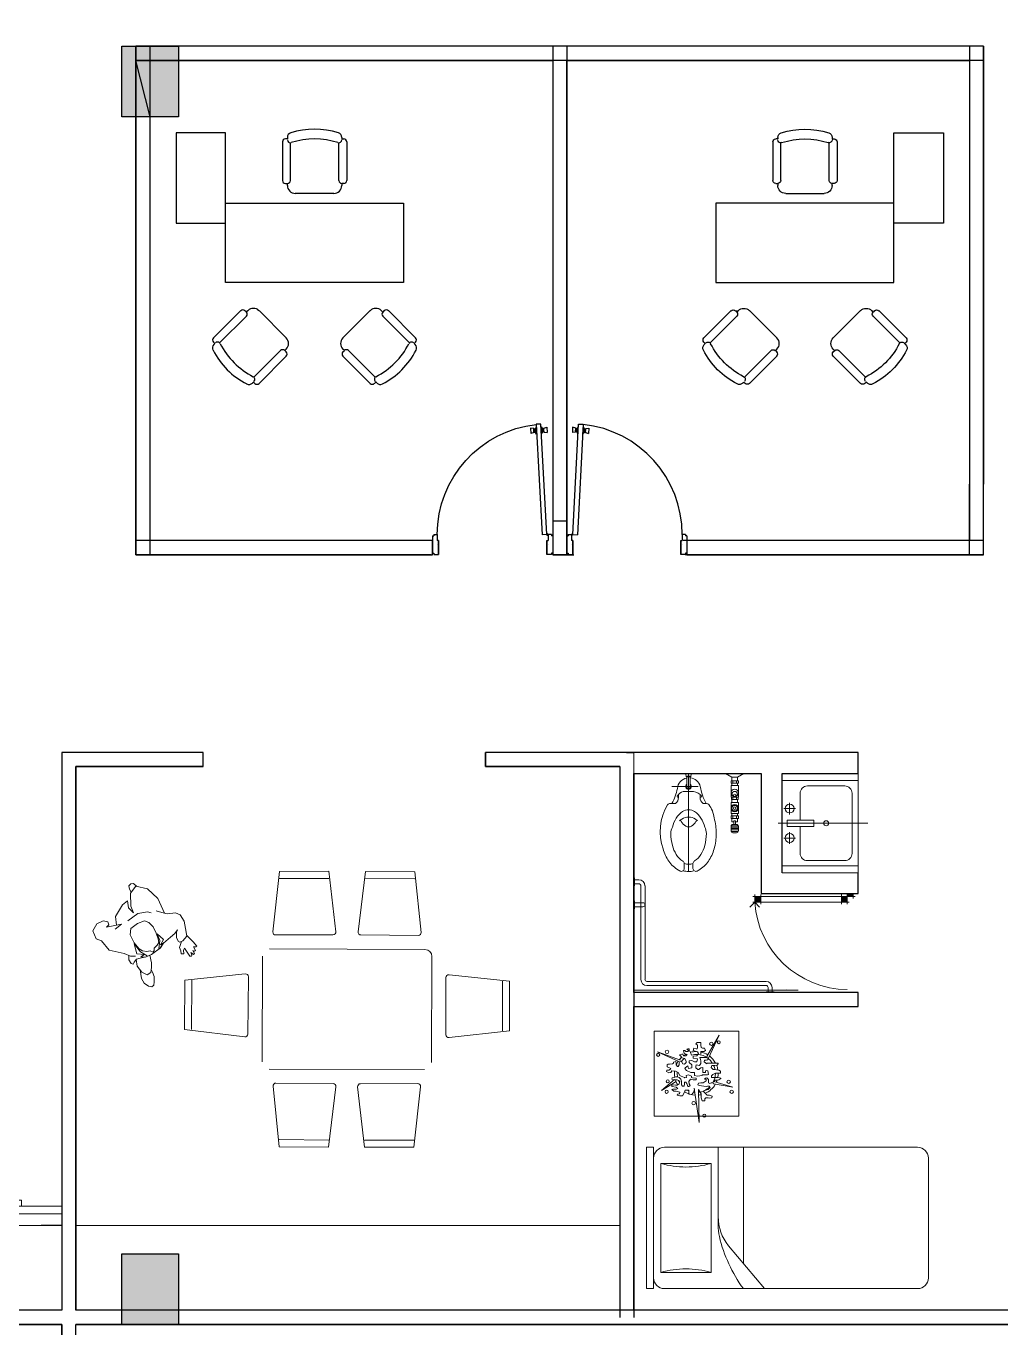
# Model space of a CAD drawing. Header units: millimetres. Extents: x 2508 to 2607, y 837 to 997.
# Drawn here: x 2554.57 to 2561.47, y 943.23 to 952.45 of the extents above; entities that cross this region are included whole.
import ezdxf

# ---------------------------------------------------------------- set-up
doc = ezdxf.new("R2010")
doc.units = ezdxf.units.MM
for name, color, linetype, lineweight in [('MOBILIARIO', 181, 'Continuous', 9), ('PERSONAS', 151, 'Continuous', 0), ('PISO EST', 250, 'Continuous', 0)]:
    doc.layers.add(name, color=color, linetype=linetype, lineweight=lineweight)
doc.layers.add('VENTANA', color=5, linetype='Continuous')

# ---------------------------------------------------------------- blocks, each defined once
blk = doc.blocks.new('LAV2')
for p, q in [((0, 0), (0, -0.4725)), ((0.225, -0.0208), (-0.225, -0.0208)), ((-0.225, -0.0208), (-0.225, -0.4208)), ((-0.0466, -0.0596), (-0.1087, -0.0596)), ((-0.0777, -0.0285), (-0.0777, -0.0907)), ((0.1087, -0.0596), (0.0466, -0.0596)), ((0.0777, -0.0285), (0.0777, -0.0907)), ((0.225, -0.4208), (0.225, -0.0208)), ((0.225, -0.4208), (-0.225, -0.4208)), ((-0.225, -0.4208), (0.225, -0.4208))]:
    blk.add_line(p, q)
blk.add_lwpolyline([(-0.0173, -0.0469), (0.0173, -0.0469), (0.0173, -0.1872), (-0.0173, -0.1872)], close=True)
blk.add_lwpolyline([(-0.0173, -0.1153), (-0.1594, -0.1153, 0.414214), (-0.1972, -0.1531), (-0.1972, -0.3511, 0.414214), (-0.1594, -0.3889), (0.1594, -0.3889, 0.414214), (0.1972, -0.3511), (0.1972, -0.1531, 0.414214), (0.1594, -0.1153), (0.0173, -0.1153)], format="xyb")
for centre, radius in [((-0.0777, -0.0596), 0.0233), ((0.0777, -0.0596), 0.0233), ((0, -0.2524), 0.0136)]:
    blk.add_circle(centre, radius)
blk = doc.blocks.new('w.c.1')
for p, q in [((712.5517, 433.5312), (712.5517, 433.5821)), ((712.5614, 433.5307), (712.5614, 433.5825)), ((712.5711, 433.5307), (712.5711, 433.5825)), ((712.5808, 433.5307), (712.5808, 433.5825)), ((712.5905, 433.5312), (712.5905, 433.5821)), ((712.6002, 433.5617), (712.6261, 433.5617)), ((712.6002, 433.5516), (712.6261, 433.5516)), ((712.6195, 433.5773), (712.6437, 433.5773)), ((712.6195, 433.5617), (712.6195, 433.5773)), ((712.6195, 433.536), (712.6195, 433.5516)), ((712.6195, 433.536), (712.6437, 433.536)), ((712.6261, 433.5617), (712.6261, 433.5516)), ((712.6609, 433.5689), (712.6437, 433.5689)), ((712.6609, 433.5443), (712.6437, 433.5443)), ((712.6609, 433.5773), (712.6782, 433.5773)), ((712.6609, 433.536), (712.6782, 433.536)), ((712.697, 433.5674), (712.7156, 433.5782)), ((712.697, 433.5674), (712.697, 433.5458)), ((712.697, 433.5458), (712.7156, 433.5351)), ((712.7343, 433.5674), (712.7156, 433.5782)), ((712.7343, 433.5458), (712.7156, 433.5351)), ((712.7343, 433.5674), (712.7343, 433.5458)), ((712.7551, 433.5773), (712.7762, 433.5773)), ((712.7551, 433.536), (712.7762, 433.536)), ((712.7762, 433.5331), (712.7762, 433.5802)), ((712.7762, 433.5802), (712.7935, 433.5802)), ((712.7935, 433.5689), (712.7762, 433.5689)), ((712.7935, 433.5443), (712.7762, 433.5443)), ((712.7762, 433.5331), (712.7935, 433.5331)), ((712.8752, 433.5773), (712.8925, 433.5773)), ((712.8752, 433.536), (712.8925, 433.536)), ((712.8925, 433.5825), (712.9097, 433.5825)), ((712.8925, 433.5307), (712.8925, 433.5825)), ((712.9097, 433.5689), (712.8925, 433.5689)), ((712.9097, 433.5443), (712.8925, 433.5443)), ((712.8925, 433.5307), (712.9097, 433.5307)), ((712.9097, 433.5307), (712.9097, 433.5825)), ((712.9097, 433.5773), (712.9341, 433.5773)), ((712.9097, 433.536), (712.9341, 433.536)), ((712.8689, 433.2984), (712.8689, 433.1121)), ((712.2671, 433.2294), (712.9605, 433.2294))]:
    blk.add_line(p, q)
for points in [[(712.9341, 433.5773), (712.9341, 433.536), (712.9605, 433.4919), (712.9605, 433.6214)], [(712.6437, 433.5307), (712.6437, 433.5825), (712.6609, 433.5825), (712.6609, 433.5307)], [(712.6782, 433.5825), (712.6782, 433.5307), (712.7551, 433.5307), (712.7551, 433.5825)], [(712.8752, 433.5825), (712.8752, 433.5307), (712.7935, 433.5307), (712.7935, 433.5825)], [(712.9424, 433.214), (712.9424, 433.2449), (712.9373, 433.2449), (712.9373, 433.214)], [(712.9605, 433.2088), (712.9605, 433.2501), (712.9424, 433.246), (712.9424, 433.2129)]]:
    blk.add_lwpolyline(points, close=True)
for points in [[(712.5873, 433.5825, -0.414214), (712.6002, 433.5696), (712.6002, 433.5437, -0.414214), (712.5873, 433.5307), (712.555, 433.5307, -0.414214), (712.542, 433.5437), (712.542, 433.5696, -0.414214), (712.555, 433.5825)], [(712.7493, 433.3581), (712.7493, 433.3328, 0.254955), (712.792, 433.3121), (712.8137, 433.3121, -0.181863), (712.8343, 433.249), (712.8343, 433.2052, -0.233721), (712.8137, 433.1578), (712.792, 433.1578, 0.254955), (712.7493, 433.1372), (712.7493, 433.0994, -0.255365), (712.7398, 433.082, -0.225319), (712.4267, 433.0497, -0.081507), (712.3401, 433.0905, -0.106956), (712.2769, 433.1579, -0.024221), (712.2704, 433.1698, -0.551249), (712.289, 433.1993), (712.323, 433.1993, -0.25566), (712.3404, 433.1898, 0.111287), (712.3879, 433.1429, 0.076383), (712.452, 433.1154, 0.063316), (712.5364, 433.1047, 0.116242), (712.5815, 433.1154, 0.076383), (712.6456, 433.1429, 0.107132), (712.6917, 433.1877, 0.147565), (712.7045, 433.2303, 0.147565), (712.6917, 433.2728, 0.107132), (712.6456, 433.3176, 0.076383), (712.5815, 433.3451, 0.116242), (712.5364, 433.3558, 0.063316), (712.452, 433.3451, 0.076383), (712.3879, 433.3176, 0.107132), (712.3418, 433.2728, 0.007233), (712.3406, 433.2709, -0.258993), (712.3231, 433.2612), (712.289, 433.2612, -0.551249), (712.2704, 433.2907, -0.024221), (712.2769, 433.3027, -0.106956), (712.3401, 433.37, -0.081507), (712.4267, 433.4108, -0.069614), (712.5364, 433.4261, -0.069614), (712.6462, 433.4108, -0.125304), (712.7419, 433.3739, -0.222257)], [(712.9373, 433.242), (712.8689, 433.242, 1), (712.8689, 433.2168), (712.9373, 433.2168)]]:
    blk.add_lwpolyline(points, format="xyb", close=True)
for points in [[(712.2721, 433.266, 0.069686), (712.2671, 433.2303, 0.075487), (712.273, 433.1916, 0.106956)], [(712.3242, 433.2608, 0.089657), (712.3186, 433.2303, 0.147565)], [(712.6314, 433.288, 0.014204), (712.6222, 433.2826, 0.107132), (712.5886, 433.25, 0.147565), (712.5826, 433.2303, 0.147565)], [(712.6268, 433.1668, 0.029468), (712.6382, 433.182, 0.147565), (712.6528, 433.2303, 0.147565), (712.6382, 433.2785, 0.029468), (712.6268, 433.2937, 0.076383)], [(712.3186, 433.2303, 0.089637), (712.3241, 433.1997, 0.107132)], [(712.5826, 433.2303, 0.147565), (712.5886, 433.2105, 0.107132), (712.6222, 433.1779, 0.014204), (712.6314, 433.1725, 0.063316)]]:
    blk.add_lwpolyline(points, format="xyb")
for centre, radius in [((712.7156, 433.5566), 0.0259), ((712.7156, 433.5566), 0.00862), ((712.816, 433.5566), 0.0186), ((712.8072, 433.5566), 0.00873), ((712.8247, 433.5566), 0.0259)]:
    blk.add_circle(centre, radius)
for centre, radius, start, end in [((712.9192, 433.6511), 0.3416, 240.18307, 261.53784), ((712.8007, 433.3121), 0.00875, 0.13046, 179.86928), ((712.8689, 433.2294), 0.0206, 37.59933, 322.40041), ((712.8689, 433.2294), 0.0166, 49.42306, 310.57668), ((712.8481, 433.2332), 0.0826, 6.16129, 75.44764), ((712.8007, 433.1578), 0.00875, 180.13046, 359.86928), ((712.8481, 433.2332), 0.0826, 274.74145, 348.60281), ((712.9192, 432.8153), 0.3416, 100.83165, 119.81667)]:
    blk.add_arc(centre, radius, start, end)
blk = doc.blocks.new('A$C6D5A01A4')
for p, q in [((-0.376, 0.506), (-0.376, 0.512)), ((-0.376, 0.506), (-0.304, 0.506)), ((-0.376, 0.506), (-0.304, 0.506)), ((-0.358, 0.467), (-0.358, 0.506)), ((-0.322, 0.467), (-0.322, 0.506)), ((-0.304, 0.506), (-0.304, 0.512)), ((-0.304, 0.506), (-0.304, 0.512)), ((0.75, 0.45), (-0.304, 0.45)), ((0.75, 0.414), (-0.304, 0.414)), ((0.767, -0.433), (0.767, 0.396)), ((0.803, -0.433), (0.803, 0.396)), ((0.86, -0.451), (0.821, -0.451)), ((0.86, -0.486), (0.821, -0.486))]:
    blk.add_line(p, q)
for points in [[(0.865, -0.301), (0.86, -0.301), (0.86, -0.23), (0.865, -0.23)], [(0.865, -0.504), (0.86, -0.504), (0.86, -0.433), (0.865, -0.433)]]:
    blk.add_lwpolyline(points)
blk.add_lwpolyline([(0.86, -0.248), (0.785, -0.248, 1), (0.785, -0.283), (0.86, -0.283)], format="xyb")
for centre, radius, start, end in [((-0.304, 0.467), 0.0533, 180, 270), ((-0.304, 0.467), 0.0178, 180, 270), ((0.75, 0.396), 0.0533, 360, 90), ((0.75, 0.396), 0.0178, 360, 90), ((0.821, -0.433), 0.0533, 180, 270), ((0.821, -0.433), 0.0178, 180, 270)]:
    blk.add_arc(centre, radius, start, end)
blk = doc.blocks.new('sd')
for points in [[(1270.6821, 1653.2371), (1270.6402, 1653.2371), (1270.6402, 1653.279), (1270.6821, 1653.279)], [(1271.2953, 1653.2371), (1271.2534, 1653.2371), (1271.2534, 1653.279), (1271.2953, 1653.279)], [(1271.3372, 1653.3), (1271.2953, 1653.3), (1271.2953, 1653.279), (1271.3372, 1653.279)]]:
    blk.add_hatch(color=7).paths.add_polyline_path(points)
at = {"color": 7}
for p, q in [((1269.7849, 1654.2985), (1271.3716, 1654.2985)), ((1269.7849, 1652.5985), (1269.7849, 1654.2985)), ((1271.3716, 1654.1485), (1271.3716, 1654.2985)), ((1269.7849, 1654.1485), (1270.6849, 1654.1485)), ((1270.6849, 1654.1485), (1270.6849, 1653.2998)), ((1270.8349, 1654.1485), (1270.8349, 1653.4448)), ((1270.8349, 1654.1485), (1271.3716, 1654.1485)), ((1271.3716, 1653.4431), (1271.3716, 1654.1485)), ((1271.3716, 1653.4448), (1270.8349, 1653.4448)), ((1271.3716, 1653.4448), (1271.3716, 1653.2998)), ((1271.3716, 1653.4448), (1271.3716, 1653.2998)), ((1270.6263, 1653.279), (1271.3511, 1653.279)), ((1270.6402, 1653.2371), (1270.6402, 1653.293)), ((1270.6821, 1653.2232), (1270.6821, 1653.293)), ((1271.3716, 1653.2998), (1270.6849, 1653.2998)), ((1271.2534, 1653.293), (1271.2534, 1653.2232)), ((1271.3716, 1653.2998), (1271.2613, 1653.2998)), ((1271.2953, 1653.3), (1271.2953, 1653.2232)), ((1271.3372, 1653.3), (1271.3372, 1653.2651)), ((1270.6402, 1653.2371), (1270.6057, 1653.2026)), ((1270.6263, 1653.2371), (1271.3092, 1653.2371)), ((1270.6402, 1653.2371), (1270.6748, 1653.2026)), ((1270.8623, 1652.6166), (1269.7849, 1652.6142)), ((1271.3716, 1652.5985), (1269.7849, 1652.5985)), ((1270.0485, 1652.6142), (1270.0485, 1652.6148)), ((1270.8623, 1652.6166), (1270.3823, 1652.6155))]:
    blk.add_line(p, q, dxfattribs=at)
for p, q in [((1271.3716, 1652.5985), (1271.3716, 1652.4985)), ((1271.3716, 1652.4985), (1269.7849, 1652.4985))]:
    blk.add_line(p, q)
blk.add_lwpolyline([(1270.9485, 1652.6142), (1269.7849, 1652.6142)], dxfattribs=at)
blk.add_arc((1271.3012, 1653.2818), 0.6625, 183.86855, 269.48642, dxfattribs=at)
at = {"layer": 'MOBILIARIO', "color": 7, "xscale": -1, "rotation": 270}
blk.add_blockref('w.c.1', (836.9417, 941.188), dxfattribs=at)
at = {"layer": 'MOBILIARIO', "color": 7, "extrusion": (0, 0, -1), "xscale": -1.341626061127369, "yscale": 1.341626061127369, "zscale": -1.341626061127369, "rotation": 270}
blk.add_blockref('LAV2', (-1270.8071, 1653.7967), dxfattribs=at)
at = {"layer": 'MOBILIARIO', "color": 7, "xscale": 0.8000000000000831, "yscale": 0.8000000000000831, "zscale": 0.8000000000000831, "rotation": 179.9999895476215}
blk.add_blockref('A$C6D5A01A4', (1270.4769, 1653.0078), dxfattribs=at)
blk = doc.blocks.new('gkgk')
for p, q in [((-0.0366, 0.8059), (-0.0387, 0.7662)), ((-0.013, 0.7999), (-0.0366, 0.8059)), ((-0.035, 0.0018), (0.0085, 0.8301)), ((-0.0143, 0.7761), (-0.0134, 0.7935)), ((-0.0134, 0.7935), (-0.013, 0.7999)), ((-0.0094, 0.7933), (-0.0134, 0.7935)), ((-0.0103, 0.7759), (-0.0094, 0.7933)), ((-0.0094, 0.7933), (-0.0093, 0.7957)), ((-0.0053, 0.7955), (-0.0093, 0.7957)), ((-0.0065, 0.7733), (-0.0053, 0.7955)), ((-0.0053, 0.7955), (-0.0051, 0.7987)), ((-0.0012, 0.7985), (-0.0051, 0.7987)), ((-0.0027, 0.7699), (-0.0012, 0.7985)), ((0.0058, 0.8101), (-0.0012, 0.7985)), ((0.0434, 0.8283), (0, 0)), ((0.0031, 0.7576), (0.0058, 0.8101)), ((0.0074, 0.81), (0.0058, 0.8101)), ((0.0085, 0.8301), (0.0434, 0.8283)), ((0.041, 0.7819), (0.041, 0.7819)), ((0.041, 0.7819), (0.041, 0.7819)), ((0.0412, 0.7556), (0.0439, 0.8081)), ((0.0424, 0.8081), (0.0439, 0.8081)), ((0.0439, 0.8081), (0.0497, 0.7958)), ((0.0482, 0.7672), (0.0497, 0.7958)), ((0.0497, 0.7958), (0.0536, 0.7956)), ((0.0523, 0.7702), (0.0535, 0.7924)), ((0.0535, 0.7924), (0.0536, 0.7956)), ((0.0535, 0.7924), (0.0574, 0.7922)), ((0.0564, 0.7724), (0.0573, 0.7898)), ((0.0573, 0.7898), (0.0574, 0.7922)), ((0.0573, 0.7898), (0.0613, 0.7896)), ((0.0604, 0.7721), (0.0613, 0.7896)), ((0.0613, 0.7896), (0.0616, 0.796)), ((0.0616, 0.796), (0.0857, 0.7995)), ((0.0857, 0.7995), (0.0836, 0.7598)), ((-0.0146, 0.7697), (-0.0387, 0.7662)), ((-0.0143, 0.7761), (-0.0146, 0.7697)), ((-0.0103, 0.7759), (-0.0143, 0.7761)), ((-0.0103, 0.7759), (-0.0104, 0.7735)), ((-0.0065, 0.7733), (-0.0104, 0.7735)), ((-0.0065, 0.7733), (-0.0066, 0.7701)), ((-0.0027, 0.7699), (-0.0066, 0.7701)), ((0.0031, 0.7576), (-0.0027, 0.7699)), ((0.0047, 0.7575), (0.0031, 0.7576)), ((0.0396, 0.7557), (0.0412, 0.7556)), ((0.0412, 0.7556), (0.0482, 0.7672)), ((0.0482, 0.7672), (0.0521, 0.767)), ((0.0523, 0.7702), (0.0521, 0.767)), ((0.0523, 0.7702), (0.0563, 0.77)), ((0.0564, 0.7724), (0.0563, 0.77)), ((0.0564, 0.7724), (0.0604, 0.7721)), ((0.0604, 0.7721), (0.06, 0.7658)), ((0.06, 0.7658), (0.0836, 0.7598)), ((-0.07, 0.0018), (-0.045, 0.0018)), ((-0.07, 0.0018), (-0.07, -0.0082)), ((-0.045, 0.0018), (-0.045, -0.0432)), ((-0.035, 0.0018), (0, 0)), ((0.785, 0.0018), (0.785, -0.0432)), ((0.81, 0.0018), (0.785, 0.0018)), ((0.81, 0.0018), (0.81, -0.0082)), ((-0.08, -0.0082), (-0.08, -0.1382)), ((-0.08, -0.0082), (-0.07, -0.0082)), ((-0.035, -0.0432), (-0.045, -0.0432)), ((-0.045, -0.0732), (-0.045, -0.0732)), ((-0.045, -0.0732), (-0.045, -0.0732)), ((-0.035, -0.0432), (-0.035, -0.1482)), ((-0.035, -0.1482), (-0.035, -0.0432)), ((0.775, -0.0432), (0.775, -0.1482)), ((0.775, -0.1482), (0.775, -0.0432)), ((0.775, -0.0432), (0.785, -0.0432)), ((0.785, -0.0732), (0.785, -0.0732)), ((0.785, -0.0732), (0.785, -0.0732)), ((0.82, -0.0082), (0.81, -0.0082)), ((0.82, -0.0082), (0.82, -0.1382)), ((-0.08, -0.1382), (-0.07, -0.1382)), ((-0.07, -0.1382), (-0.07, -0.1482)), ((-0.07, -0.1482), (-0.035, -0.1482)), ((0.81, -0.1482), (0.775, -0.1482)), ((0.82, -0.1382), (0.81, -0.1382)), ((0.81, -0.1382), (0.81, -0.1482))]:
    blk.add_line(p, q)
at = {"ltscale": 0.25}
blk.add_circle((-0.04, 0.0018), 0.005, dxfattribs=at)
blk.add_arc((-0.045, 0.0018), 0.83, 360, 83.89303)
blk = doc.blocks.new('DFHHHI0000000')
at = {"color": 7, "xscale": 0.9444444444444708, "yscale": 0.9444444444444708, "zscale": 0.9444444444444708, "rotation": 295.000000000284}
blk.add_blockref('gkgk', (2624.6713, 1467.705), dxfattribs=at)
blk = doc.blocks.new('A$C45897303')
for p, q in [((0, 0.0199), (0, 0.4252)), ((0.0222, 0.4451), (0.45, 0.3975)), ((0.4, 0.0475), (0.4, 0.3975)), ((0.45, 0.0475), (0.45, 0.3975)), ((0.0222, 0), (0.45, 0.0475))]:
    blk.add_line(p, q)
for centre, start, end in [((0.02, 0.4252), 83.65981, 180), ((0.02, 0.0199), 180, 276.34019)]:
    blk.add_arc(centre, 0.02, start, end)
blk = doc.blocks.new('CADITAU2')
for p, q in [((-0.629, 2.568), (-0.619, 2.558)), ((-0.619, 2.558), (-0.605, 2.572)), ((-0.343, 2.239), (-0.613, 2.51)), ((-0.562, 2.572), (-0.286, 2.296)), ((0.562, 2.572), (0.286, 2.296)), ((0.343, 2.239), (0.613, 2.51)), ((0.619, 2.558), (0.605, 2.572)), ((0.629, 2.568), (0.619, 2.558)), ((-0.286, 2.254), (-0.301, 2.239)), ((-0.301, 2.239), (-0.286, 2.225)), ((0.286, 2.254), (0.301, 2.239)), ((0.286, 2.225), (0.301, 2.239)), ((-1.008, 2.169), (-1.022, 2.155)), ((-1.022, 2.112), (-0.746, 1.836)), ((-1.018, 2.179), (-1.008, 2.169)), ((-0.689, 1.893), (-0.96, 2.163)), ((-0.286, 2.112), (-0.562, 1.836)), ((0.562, 1.836), (0.286, 2.112)), ((0.689, 1.893), (0.96, 2.163)), ((1.022, 2.112), (0.746, 1.836)), ((1.018, 2.179), (1.008, 2.169)), ((1.008, 2.169), (1.022, 2.155)), ((-0.704, 1.836), (-0.689, 1.851)), ((-0.675, 1.836), (-0.689, 1.851)), ((0.689, 1.851), (0.675, 1.836)), ((0.704, 1.836), (0.689, 1.851)), ((-0.9, 0.75), (-0.9, 1.55)), ((-0.9, 1.55), (0.9, 1.55)), ((0.9, 1.55), (0.9, 0.75)), ((1.4, 0.95), (0.9, 0.95)), ((0.9, 0.95), (0.9, 0.038)), ((1.4, 0.038), (1.4, 0.95)), ((0.9, 0.75), (-0.9, 0.75)), ((-0.295, 0.55), (-0.275, 0.55)), ((-0.275, 0.55), (-0.275, 0.57)), ((-0.195, 0.65), (0.195, 0.65)), ((0.275, 0.57), (0.275, 0.55)), ((0.295, 0.55), (0.275, 0.55)), ((-0.325, 0.13), (-0.325, 0.52)), ((-0.245, 0.52), (-0.245, 0.138)), ((0.245, 0.52), (0.245, 0.138)), ((0.325, 0.13), (0.325, 0.52)), ((-0.275, 0.1), (-0.295, 0.1)), ((-0.275, 0.085), (-0.275, 0.1)), ((0.275, 0.1), (0.295, 0.1)), ((0.275, 0.085), (0.275, 0.1)), ((0.9, 0.038), (1.4, 0.038))]:
    blk.add_line(p, q)
for centre, radius, start, end in [((-0.331, 1.881), 0.781, 117.0798, 152.9202), ((-0.261, 1.811), 0.781, 117.422, 152.578), ((-0.664, 2.533), 0.05, 45, 117.0798), ((-0.634, 2.531), 0.03, 297.422, 45), ((-0.583, 2.551), 0.03, 45, 135), ((0.583, 2.551), 0.03, 45, 135), ((0.634, 2.531), 0.03, 135, 242.578), ((0.261, 1.811), 0.781, 27.422, 62.578), ((0.664, 2.533), 0.05, 62.9202, 135), ((0.331, 1.881), 0.781, 27.0798, 62.9202), ((-0.322, 2.261), 0.03, 225, 315), ((-0.308, 2.275), 0.03, 315, 45), ((0.308, 2.275), 0.03, 135, 225), ((0.322, 2.261), 0.03, 225, 315), ((-0.983, 2.214), 0.05, 152.9202, 225), ((-1.001, 2.133), 0.03, 135, 225), ((-0.981, 2.184), 0.03, 225, 332.578), ((-0.343, 2.169), 0.08, 315, 45), ((0.343, 2.169), 0.08, 135, 225), ((0.981, 2.184), 0.03, 207.422, 315), ((0.983, 2.214), 0.05, 315, 27.0798), ((1.001, 2.133), 0.03, 315, 45), ((-0.711, 1.872), 0.03, 315, 45), ((0.711, 1.872), 0.03, 135, 225), ((-0.725, 1.858), 0.03, 225, 315), ((-0.619, 1.893), 0.08, 225, 315), ((0.619, 1.893), 0.08, 225, 315), ((0.725, 1.858), 0.03, 225, 315), ((-0.295, 0.52), 0.03, 90, 180), ((-0.195, 0.57), 0.08, 90, 180), ((-0.275, 0.52), 0.03, 0, 90), ((0.195, 0.57), 0.08, 360, 90), ((0.275, 0.52), 0.03, 90, 180), ((0.295, 0.52), 0.03, 0, 90), ((-0.245, 0.108), 0.03, 72.422, 180), ((0, 0.881), 0.781, 252.422, 287.578), ((0.245, 0.108), 0.03, 0, 107.578), ((-0.295, 0.13), 0.03, 180, 270), ((-0.225, 0.085), 0.05, 180, 252.0798), ((0, 0.781), 0.781, 252.0798, 287.9202), ((0.225, 0.085), 0.05, 287.9202, 0), ((0.295, 0.13), 0.03, 270, 360)]:
    blk.add_arc(centre, radius, start, end)
blk = doc.blocks.new('tgyery4')
at = {"layer": 'PERSONAS'}
for points in [[(-0.2019, 0.1969), (-0.1684, 0.2273), (-0.1648, 0.2513), (-0.1556, 0.2715), (-0.1703, 0.2807), (-0.1832, 0.2568), (-0.196, 0.2494), (-0.1997, 0.3157), (-0.2089, 0.323), (-0.2144, 0.3175), (-0.2181, 0.2973), (-0.2273, 0.3193), (-0.2365, 0.3175), (-0.2383, 0.2936), (-0.2456, 0.3046), (-0.2548, 0.3028), (-0.2567, 0.2733), (-0.2695, 0.2825), (-0.2787, 0.2807), (-0.2714, 0.2421), (-0.2565, 0.1804)], [(0.1524, 0.217), (0.1751, 0.2746), (0.1772, 0.3136), (0.1596, 0.3471), (0.1441, 0.3633), (0.125, 0.3615), (0.1098, 0.342), (0.0904, 0.3103), (0.0857, 0.2775), (0.0831, 0.2569)], [(-0.1617, -0.0806), (-0.1887, -0.0504), (-0.2162, -0.0229), (-0.2714, 0.0029), (-0.2916, 0.0305), (-0.2934, 0.0838), (-0.2732, 0.1335), (-0.2548, 0.185), (-0.2144, 0.1979), (-0.1905, 0.1961), (-0.1832, 0.1869), (-0.185, 0.1556), (-0.2052, 0.1225), (-0.2218, 0.1114), (-0.1923, 0.1243), (-0.1519, 0.1298), (-0.0876, 0.1427), (-0.0526, 0.1593), (0.027, 0.1661), (0.067, 0.162), (0.1091, 0.1464), (0.1348, 0.139), (0.1606, 0.1501), (0.1734, 0.1574), (0.1826, 0.1464), (0.1845, 0.1151), (0.1681, 0.0894)], [(0.0405, 0.1647), (0.0576, 0.2181), (0.0742, 0.2457), (0.0962, 0.2733), (0.1275, 0.2752), (0.1495, 0.2384), (0.1569, 0.1832), (0.1387, 0.1407)], [(-0.0379, 0.1593), (-0.0747, 0.1114), (-0.0821, 0.0618), (-0.1004, 0.1188), (-0.0618, 0.1409), (-0.0894, 0.139), (-0.0453, 0.1593)], [(0.0742, 0.1593), (0.0999, 0.1427), (0.0687, 0.1409), (0.1128, 0.1078), (0.0926, 0.0379), (0.0834, 0.1114), (0.0576, 0.1593)], [(0.1293, 0.1188), (0.1606, 0.1004), (0.1881, 0.0599), (0.2672, -0.0137), (0.2801, -0.0983), (0.304, -0.1314), (0.2966, -0.1921), (0.2451, -0.2197), (0.1973, -0.2142), (0.1716, -0.1921), (0.1771, -0.1682), (0.1992, -0.1627), (0.0981, -0.1277), (0.1532, -0.1204)], [(0.132, -0.1395), (0.1073, -0.1958), (0.0209, -0.2418), (-0.0251, -0.2473), (-0.0049, -0.2013), (-0.0159, -0.1535), (-0.0251, -0.2031), (-0.071, -0.2823), (-0.128, -0.3043), (-0.1887, -0.2473), (-0.2162, -0.1498), (-0.2024, -0.0367)], [(0.0485, -0.124), (-0.0398, -0.1332), (-0.1059, -0.1075), (-0.124, -0.0873)], [(-0.0784, -0.2851), (-0.0784, -0.3098), (-0.0876, -0.3319), (-0.1059, -0.3374), (-0.1225, -0.3301), (-0.1335, -0.2991)]]:
    blk.add_lwpolyline(points, dxfattribs=at)
blk.add_lwpolyline([(0.008, 0.1574), (0.0209, 0.139), (0.0448, 0.1298), (0.0668, 0.1114), (0.0815, 0.0875), (0.0889, 0.0323), (0.0834, -0.0302), (0.0558, -0.067), (-0.0012, -0.0725), (-0.0545, -0.0633), (-0.0747, -0.0376), (-0.0839, 0.0047), (-0.0802, 0.0544), (-0.071, 0.0949), (-0.0618, 0.1206), (-0.0416, 0.1317), (-0.0122, 0.1372), (-0.0049, 0.1519)], close=True, dxfattribs=at)
blk = doc.blocks.new('2QWEFR')
at = {"layer": 'MOBILIARIO'}
for p, q in [((2614.7328, 948.5339), (2613.8321, 948.5339)), ((2613.8321, 948.5339), (2613.8321, 947.7973)), ((2614.2941, 948.5339), (2614.2941, 948.5763)), ((2614.2941, 948.5763), (2614.335, 948.5763)), ((2614.335, 948.5763), (2614.335, 948.5339)), ((2614.4028, 948.5339), (2614.4028, 948.5763)), ((2614.4028, 948.5763), (2614.4437, 948.5763)), ((2614.4437, 948.5763), (2614.4437, 948.5339)), ((2614.7289, 948.4813), (2613.8321, 948.4813)), ((2614.7288, 947.7973), (2614.7288, 948.5219)), ((2613.8321, 947.7973), (2613.8321, 947.8552)), ((2613.8321, 947.7973), (2614.7288, 947.7973))]:
    blk.add_line(p, q, dxfattribs=at)
blk = doc.blocks.new('MATA')
at = {"layer": 'MOBILIARIO'}
for p, q in [((-0.1624, 0.2704), (-0.0756, 0.1195)), ((-0.0812, 0.0994), (-0.1624, 0.2704)), ((-0.0317, 0.2008), (-0.0349, 0.1833)), ((-0.0317, 0.2182), (-0.0317, 0.2008)), ((-0.0056, 0.2182), (-0.0317, 0.2182)), ((-0.0088, 0.2008), (0.0029, 0.2095)), ((-0.0088, 0.1833), (-0.0088, 0.2008)), ((0.0029, 0.2095), (-0.0056, 0.2182)), ((-0.084, 0.1049), (-0.0695, 0.1137)), ((-0.0812, 0.0965), (-0.084, 0.1049)), ((-0.0695, 0.0936), (-0.0812, 0.0965)), ((-0.0695, 0.1137), (-0.0434, 0.1137)), ((-0.0579, 0.0936), (-0.0695, 0.0936)), ((-0.0579, 0.1775), (-0.0639, 0.1632)), ((-0.0639, 0.1632), (-0.0522, 0.1545)), ((-0.0434, 0.1775), (-0.0579, 0.1775)), ((-0.0551, 0.0819), (-0.0579, 0.0936)), ((-0.0522, 0.1545), (-0.0317, 0.1545)), ((-0.0349, 0.1833), (-0.0434, 0.1775)), ((-0.0434, 0.1137), (-0.0261, 0.1137)), ((-0.0317, 0.1545), (-0.0317, 0.137)), ((-0.0289, 0.0994), (-0.0317, 0.0878)), ((-0.0261, 0.1137), (-0.0289, 0.0994)), ((-0.0144, 0.1399), (-0.0088, 0.1515)), ((-0.0028, 0.1253), (-0.0144, 0.1399)), ((-0.0056, 0.1746), (-0.0088, 0.1833)), ((-0.0088, 0.1515), (0.0234, 0.1632)), ((-0.0088, 0.102), (0.0234, 0.1079)), ((-0.0028, 0.0819), (-0.0088, 0.102)), ((0, 0.1746), (-0.0056, 0.1746)), ((0.0234, 0.1224), (-0.0028, 0.1253)), ((0.0173, 0.1775), (0, 0.1746)), ((0.0234, 0.1632), (0.0173, 0.1775)), ((0.0234, 0.1079), (0.0234, 0.1224)), ((0.0407, 0.1486), (0.0346, 0.1282)), ((0.0495, 0.1661), (0.0407, 0.1486)), ((0.0495, 0.1746), (0.0495, 0.1661)), ((0.0608, 0.1746), (0.0495, 0.1746)), ((0.0523, 0.1603), (0.0668, 0.1716)), ((0.0608, 0.1545), (0.0523, 0.1603)), ((0.0668, 0.1716), (0.0608, 0.1746)), ((0.0752, 0.1545), (0.0608, 0.1545)), ((0.064, 0.1341), (0.0869, 0.1399)), ((0.0752, 0.1253), (0.064, 0.1341)), ((0.0724, 0.0848), (0.0813, 0.1049)), ((0.0813, 0.1632), (0.0752, 0.1545)), ((0.0897, 0.1253), (0.0752, 0.1253)), ((0.0897, 0.1632), (0.0813, 0.1632)), ((0.0813, 0.1049), (0.1014, 0.1108)), ((0.0869, 0.1399), (0.0897, 0.1632)), ((0.0957, 0.137), (0.0897, 0.1253)), ((0.1014, 0.137), (0.0957, 0.137)), ((0.1191, 0.1312), (0.1014, 0.137)), ((0.1014, 0.1108), (0.1102, 0.1224)), ((0.1102, 0.1224), (0.1191, 0.1312)), ((0.2755, 0.1515), (0.113, 0.0936)), ((0.1247, 0.0848), (0.2755, 0.1515)), ((-0.1713, 0.0152), (-0.1596, 0.024)), ((-0.1713, 0.0036), (-0.1713, 0.0152)), ((-0.1713, 0.0007), (-0.1713, 0.0036)), ((-0.1536, 0.0007), (-0.1713, 0.0007)), ((-0.1596, 0.024), (-0.1274, 0.0269)), ((-0.1536, 0.0732), (-0.119, 0.0732)), ((-0.1536, 0.0674), (-0.1536, 0.0732)), ((-0.1479, 0.0586), (-0.1536, 0.0674)), ((-0.1363, 0.0007), (-0.1536, 0.0007)), ((-0.1306, 0.0557), (-0.1479, 0.0586)), ((-0.1162, -0.0081), (-0.1363, 0.0007)), ((-0.1218, 0.0557), (-0.1306, 0.0557)), ((-0.1274, 0.0269), (-0.119, 0.0269)), ((-0.1101, 0.0557), (-0.1218, 0.0557)), ((-0.119, 0.0732), (-0.0756, 0.0732)), ((-0.119, 0.0269), (-0.1045, 0.0412)), ((-0.1045, 0.0412), (-0.1101, 0.0557)), ((-0.0812, 0.0182), (-0.0868, -0.0081)), ((-0.0723, 0.0211), (-0.0812, 0.0182)), ((-0.0756, 0.0674), (-0.0551, 0.0819)), ((-0.0756, 0.0732), (-0.0756, 0.0674)), ((-0.0639, 0.0182), (-0.0723, 0.0211)), ((-0.0639, 0.0065), (-0.0639, 0.0182)), ((-0.0462, 0.0065), (-0.0639, 0.0065)), ((-0.0462, 0.0412), (-0.0462, 0.0211)), ((-0.0462, 0.0412), (-0.0462, 0.0412)), ((-0.0317, 0.0383), (-0.0462, 0.0412)), ((-0.0462, 0.0211), (-0.0462, 0.0182)), ((-0.0462, 0.0182), (-0.0462, 0.0065)), ((-0.0317, 0.0878), (-0.0317, 0.0703)), ((-0.0317, 0.0703), (-0.0233, 0.0557)), ((-0.0233, 0.0327), (-0.0317, 0.0383)), ((-0.0233, 0.0557), (-0.0116, 0.0586)), ((-0.0173, 0.0269), (-0.0233, 0.0327)), ((-0.0116, 0.0269), (-0.0173, 0.0269)), ((-0.0116, 0.0586), (0, 0.0615)), ((0.0029, 0.0383), (-0.0116, 0.0269)), ((0.0117, 0.0819), (-0.0028, 0.0819)), ((0, 0.0615), (0.0029, 0.0499)), ((0.0029, 0.0499), (0.0029, 0.0383)), ((0.0318, 0.0907), (0.0117, 0.0819)), ((0.0117, 0.0065), (0.0378, 0.0065)), ((0.0117, -0.0051), (0.0117, 0.0065)), ((0.0495, 0.0878), (0.0318, 0.0907)), ((0.0318, 0.0615), (0.0495, 0.0761)), ((0.0318, 0.0383), (0.0318, 0.0615)), ((0.0551, 0.0353), (0.0318, 0.0383)), ((0.0378, 0.0065), (0.0696, 0.0211)), ((0.0495, 0.0761), (0.0495, 0.0878)), ((0.0608, 0.0528), (0.0551, 0.0353)), ((0.0785, 0.0383), (0.0608, 0.0528)), ((0.0696, 0.0211), (0.0813, 0.0353)), ((0.0724, 0.0761), (0.0724, 0.0848)), ((0.0841, 0.0645), (0.0724, 0.0761)), ((0.0813, 0.0353), (0.0785, 0.0383)), ((0.0957, 0.0674), (0.0841, 0.0645)), ((0.1046, 0.0848), (0.0957, 0.0674)), ((0.1191, 0.0819), (0.1046, 0.0848)), ((0.1159, -0.0139), (0.1275, 0.0065)), ((0.1219, 0.0732), (0.1191, 0.0819)), ((0.1219, 0.0615), (0.1219, 0.0732)), ((0.1275, 0.0499), (0.1219, 0.0615)), ((0.1335, 0.0499), (0.1275, 0.0499)), ((0.1275, 0.0065), (0.148, 0.0152)), ((0.142, 0.0615), (0.1335, 0.0499)), ((0.1448, 0.0848), (0.142, 0.0732)), ((0.142, 0.0732), (0.142, 0.0615)), ((0.1625, 0.079), (0.1448, 0.0848)), ((0.148, 0.0152), (0.1742, 0.0182)), ((0.1625, 0.0732), (0.1625, 0.079)), ((0.1681, 0.0674), (0.1625, 0.0732)), ((0.1886, 0.0645), (0.1681, 0.0674)), ((0.1742, 0.0182), (0.1798, 0.0065)), ((0.1798, 0.0353), (0.2059, 0.047)), ((0.1826, 0.0298), (0.1798, 0.0353)), ((0.1798, 0.0065), (0.1943, 0.0036)), ((0.1943, 0.024), (0.1826, 0.0298)), ((0.1971, 0.0645), (0.1886, 0.0645)), ((0.2087, 0.024), (0.1943, 0.024)), ((0.1943, 0.0036), (0.2116, 0.0123)), ((0.2003, 0.0645), (0.1971, 0.0645)), ((0.2059, 0.0615), (0.2003, 0.0645)), ((0.2059, 0.047), (0.2059, 0.0615)), ((0.2116, 0.0123), (0.2087, 0.024)), ((-0.2581, -0.0981), (-0.1246, -0.0573)), ((-0.1218, -0.0748), (-0.2581, -0.0981)), ((-0.1741, -0.034), (-0.1536, -0.0284)), ((-0.1741, -0.0369), (-0.1741, -0.034)), ((-0.1596, -0.0456), (-0.1741, -0.0369)), ((-0.1479, -0.0485), (-0.1596, -0.0456)), ((-0.1536, -0.0284), (-0.1335, -0.0284)), ((-0.1335, -0.0485), (-0.1479, -0.0485)), ((-0.1335, -0.0284), (-0.1073, -0.0284)), ((-0.1246, -0.0573), (-0.1335, -0.0485)), ((-0.119, -0.066), (-0.1218, -0.0748)), ((-0.1045, -0.066), (-0.119, -0.066)), ((-0.1073, -0.0168), (-0.1162, -0.0081)), ((-0.1073, -0.0284), (-0.1073, -0.0168)), ((-0.0957, -0.0718), (-0.1045, -0.066)), ((-0.0985, -0.1007), (-0.09, -0.0893)), ((-0.0868, -0.066), (-0.0957, -0.0718)), ((-0.09, -0.0893), (-0.0784, -0.0893)), ((-0.0868, -0.0081), (-0.0784, -0.011)), ((-0.0756, -0.0314), (-0.0868, -0.0427)), ((-0.0868, -0.0427), (-0.0868, -0.0515)), ((-0.0868, -0.0515), (-0.0868, -0.066)), ((-0.0784, -0.011), (-0.0579, -0.011)), ((-0.0784, -0.0893), (-0.0695, -0.0922)), ((-0.0639, -0.034), (-0.0756, -0.0314)), ((-0.0695, -0.0398), (-0.0579, -0.0398)), ((-0.0695, -0.0515), (-0.0695, -0.0398)), ((-0.0494, -0.066), (-0.0695, -0.0515)), ((-0.0695, -0.0922), (-0.0205, -0.0864)), ((-0.0579, -0.0398), (-0.0639, -0.034)), ((-0.0579, -0.011), (-0.0406, -0.011)), ((-0.0317, -0.066), (-0.0494, -0.066)), ((-0.0406, -0.011), (-0.0406, -0.0139)), ((-0.0406, -0.0139), (-0.0088, -0.0197)), ((-0.0144, -0.0689), (-0.0317, -0.066)), ((-0.0205, -0.0864), (-0.0116, -0.0806)), ((-0.0116, -0.0806), (-0.0144, -0.0689)), ((-0.0088, -0.0197), (0.0117, -0.0139)), ((0, -0.034), (0.0262, -0.0314)), ((0, -0.0456), (0, -0.034)), ((0.0234, -0.0456), (0, -0.0456)), ((0.0117, -0.0139), (0.0117, -0.0051)), ((0.0407, -0.0398), (0.0234, -0.0456)), ((0.0262, -0.0314), (0.0346, -0.0284)), ((0.0346, -0.0197), (0.0551, -0.011)), ((0.0346, -0.0284), (0.0346, -0.0197)), ((0.0523, -0.0573), (0.0407, -0.0398)), ((0.0435, -0.0864), (0.0495, -0.0748)), ((0.0523, -0.0922), (0.0435, -0.0864)), ((0.0495, -0.0748), (0.0523, -0.0573)), ((0.0551, -0.011), (0.0724, -0.0139)), ((0.0668, -0.0718), (0.0608, -0.0922)), ((0.0752, -0.0631), (0.0668, -0.0718)), ((0.0724, -0.0139), (0.0696, -0.0284)), ((0.0696, -0.0284), (0.0813, -0.0314)), ((0.0841, -0.0631), (0.0752, -0.0631)), ((0.0813, -0.0314), (0.0841, -0.0284)), ((0.0841, -0.0284), (0.1074, -0.0197)), ((0.0841, -0.0689), (0.0841, -0.0631)), ((0.0841, -0.0748), (0.0841, -0.0689)), ((0.0869, -0.0893), (0.0841, -0.0748)), ((0.0986, -0.0893), (0.0869, -0.0893)), ((0.1046, -0.0806), (0.0986, -0.0893)), ((0.1102, -0.0398), (0.1046, -0.0544)), ((0.1046, -0.0544), (0.1046, -0.066)), ((0.1046, -0.066), (0.1046, -0.0806)), ((0.1074, -0.0197), (0.1159, -0.0139)), ((0.1159, -0.034), (0.1102, -0.0398)), ((0.1219, -0.0284), (0.1159, -0.034)), ((0.1159, -0.0544), (0.1364, -0.0456)), ((0.1219, -0.0748), (0.1159, -0.0544)), ((0.1335, -0.0255), (0.1219, -0.0284)), ((0.1364, -0.0835), (0.1219, -0.0748)), ((0.148, -0.0255), (0.1335, -0.0255)), ((0.1364, -0.0456), (0.1625, -0.0456)), ((0.148, -0.0835), (0.1364, -0.0835)), ((0.2465, -0.1211), (0.142, -0.0573)), ((0.1565, -0.0284), (0.148, -0.0255)), ((0.1597, -0.0806), (0.148, -0.0835)), ((0.1537, -0.0427), (0.2465, -0.1211)), ((0.1709, -0.0314), (0.1565, -0.0284)), ((0.1742, -0.0835), (0.1597, -0.0806)), ((0.1625, -0.0456), (0.1742, -0.0398)), ((0.1742, -0.0398), (0.1709, -0.0314)), ((0.1742, -0.0922), (0.1742, -0.0835)), ((-0.113, -0.1618), (-0.0929, -0.1531)), ((-0.1101, -0.1732), (-0.113, -0.1618)), ((-0.0929, -0.1761), (-0.1101, -0.1732)), ((-0.084, -0.1152), (-0.0985, -0.1007)), ((-0.0929, -0.1531), (-0.0756, -0.1531)), ((-0.084, -0.1732), (-0.0929, -0.1761)), ((-0.0667, -0.1181), (-0.084, -0.1152)), ((-0.0667, -0.1732), (-0.084, -0.1732)), ((-0.0756, -0.1531), (-0.0723, -0.1502)), ((-0.0723, -0.1502), (-0.0494, -0.1269)), ((-0.0494, -0.1269), (-0.0667, -0.1181)), ((-0.0611, -0.179), (-0.0667, -0.1732)), ((-0.0611, -0.1936), (-0.0611, -0.179)), ((-0.0349, -0.1732), (-0.0406, -0.1936)), ((-0.0144, -0.1152), (-0.0349, -0.1444)), ((-0.0349, -0.1444), (-0.0349, -0.1732)), ((0.0145, -0.1036), (-0.0205, -0.3474)), ((-0.0205, -0.3474), (-0.0144, -0.1152)), ((0.0117, -0.1123), (0.0173, -0.1298)), ((0.0173, -0.1298), (0.0318, -0.1502)), ((0.0318, -0.1502), (0.0523, -0.1473)), ((0.0608, -0.0922), (0.0523, -0.0922)), ((0.0523, -0.1181), (0.0785, -0.1181)), ((0.0523, -0.1269), (0.0523, -0.1181)), ((0.0523, -0.1414), (0.0523, -0.1269)), ((0.0523, -0.1473), (0.0523, -0.1414)), ((0.0785, -0.1181), (0.0841, -0.1327)), ((0.0841, -0.1327), (0.0986, -0.1589)), ((0.0986, -0.1589), (0.1159, -0.1589)), ((0.1159, -0.1327), (0.142, -0.1269)), ((0.1191, -0.1444), (0.1159, -0.1327)), ((0.1159, -0.1589), (0.1364, -0.1531)), ((0.1275, -0.1473), (0.1191, -0.1444)), ((0.1335, -0.1473), (0.1275, -0.1473)), ((0.1303, -0.1065), (0.142, -0.0981)), ((0.1392, -0.1123), (0.1303, -0.1065)), ((0.1364, -0.1531), (0.1335, -0.1473)), ((0.1508, -0.1123), (0.1392, -0.1123)), ((0.142, -0.0981), (0.1742, -0.0922)), ((0.142, -0.1269), (0.1597, -0.1269)), ((0.1653, -0.1123), (0.1508, -0.1123)), ((0.1597, -0.1269), (0.1742, -0.1152)), ((0.1742, -0.1152), (0.1653, -0.1123)), ((-0.0406, -0.1936), (-0.0611, -0.1936))]:
    blk.add_line(p, q, dxfattribs=at)
for centre, radius in [((-0.1585, 0.2203), 0.0102), ((-0.1065, 0.2099), 0.0122), ((0.2074, 0.1526), 0.0122), ((0.2697, 0.1315), 0.0111), ((-0.2291, -0.0594), 0.0119), ((0.2019, -0.0565), 0.0105), ((-0.2504, -0.1299), 0.0119), ((0.2099, -0.1299), 0.0117), ((0.019, -0.2108), 0.0125), ((-0.0566, -0.2996), 0.0113)]:
    blk.add_circle(centre, radius, dxfattribs=at)
for radius, start, end in [(0.1547, 126.84526, 151.76877), (0.1349, 74.8704, 147.14669), (0.1547, 101.8313, 122.09855), (0.1547, 74.65268, 89.98653), (0.1547, 54.4374, 61.8083), (0.1349, 38.92115, 51.56803), (0.1547, 38.54916, 47.69175), (0.1547, 179.74805, 190.5917), (0.1547, 158.03107, 170.85375), (0.1349, 179.95966, 209.29036), (0.1349, 155.60753, 168.69535), (0.1547, 23.43355, 33.96732), (0.1349, 348.97382, 4.04699), (0.1547, 349.94039, 5.89769), (0.1547, 198.28062, 203.80421), (0.1547, 209.792, 245.79461), (0.1349, 331.63572, 338.06946), (0.1547, 328.51026, 342.85141), (0.1349, 225.28992, 263.64874), (0.1547, 256.94892, 264.27257), (0.1547, 272.6661, 302.53164), (0.1349, 274.28062, 278.49314), (0.1349, 292.81277, 298.88474)]:
    blk.add_arc((0, 0), radius, start, end, dxfattribs=at)
blk = doc.blocks.new('A$C16620E85')
at = {"layer": 'MOBILIARIO'}
blk.add_lwpolyline([(0, 0.0453), (0, 0.6453), (0.6, 0.6453), (0.6, 0.0453)], close=True, dxfattribs=at)
at = {"layer": 'PISO EST'}
blk.add_blockref('MATA', (0.3022, 0.3474), dxfattribs=at)
blk = doc.blocks.new('WEFETH')
at = {"layer": 'MOBILIARIO'}
for p, q in [((2622.0892, 951.6491), (2622.0892, 952.6497)), ((2622.14, 951.6491), (2622.14, 952.6497)), ((2622.2162, 952.6497), (2624.0088, 952.6497)), ((2622.5972, 952.6497), (2622.5972, 952.0981)), ((2622.775, 952.6497), (2622.775, 951.8269)), ((2622.1908, 952.5354), (2622.1908, 951.7634)), ((2622.5464, 952.5354), (2622.1908, 952.5354)), ((2622.5464, 951.7634), (2622.5464, 952.5354)), ((2624.085, 952.5735), (2624.085, 951.7253)), ((2622.9239, 951.6495), (2622.6689, 951.9522)), ((2622.1908, 951.7634), (2622.5464, 951.7634)), ((2622.14, 951.6491), (2622.0892, 951.6491)), ((2624.0088, 951.6491), (2622.2162, 951.6491))]:
    blk.add_line(p, q, dxfattribs=at)
at = {"layer": 'MOBILIARIO', "lineweight": 0}
blk.add_line((2622.0892, 952.6497), (2622.14, 952.6497), dxfattribs=at)
at = {"layer": 'MOBILIARIO'}
for centre, radius, start, end in [((2622.2162, 952.5735), 0.0762, 90, 180), ((2624.0088, 952.5735), 0.0762, 0, 90), ((2622.3686, 953.145), 0.635, 253.73979, 286.26021), ((2622.9293, 952.1583), 0.332, 179.94895, 218.35819), ((2622.9929, 952.0981), 0.3957, 179.99537, 191.7482), ((2623.6111, 952.257), 1.0336, 193.3928, 216.02023), ((2622.3686, 951.1538), 0.635, 73.73979, 106.26021), ((2622.2162, 951.7253), 0.0762, 180, 270), ((2624.0088, 951.7253), 0.0762, 270, 0)]:
    blk.add_arc(centre, radius, start, end, dxfattribs=at)
at = {"color": 5, "xscale": -1}
blk.add_blockref('A$C16620E85', (2622.7443, 952.8257), dxfattribs=at)

msp = doc.modelspace()

# ---------------------------------------------------------------- hatches: boundary and pattern name
h = msp.add_hatch()
h.set_pattern_fill('AR-CONC', color=256, scale=0.25)
h.set_pattern_definition([(50, (-86.14, -278.19), (45.54617, -3.98477), [4.7625, -52.3875]), (355, (-86.14, -278.19), (-8.81086, 47.7642), [3.81, -41.91015]), (100.4514, (-82.344, -278.523), (36.7353, 43.77944), [4.0475, -44.52256]), (46.1842, (-86.14, -265.49), (67.7698, -10.5106), [7.1437, -78.5812]), (96.6356, (-80.49, -266.37), (59.351, 61.8565), [6.0713, -66.7839]), (351.1842, (-86.14, -265.49), (59.351, 61.8565), [5.715, -62.865]), (21, (-79.79, -268.666), (37.9036, -25.5663), [4.7625, -52.3875]), (326, (-79.79, -268.666), (15.4505, 46.047), [3.81, -41.91]), (71.4514, (-76.63, -270.797), (53.3541, 20.4807), [4.0475, -44.5225]), (37.5, (-86.14, -278.191), (0.77215, 21.13876), [0, -41.402, 0, -42.545, 0, -42.06875]), (7.5, (-86.14, -278.19), (16.70492, 25.04514), [0, -24.257, 0, -40.4495, 0, -16.03375]), (327.5, (-100.3, -278.191), (33.89765, -1.43219), [0, -15.875, 0, -49.53, 0, -65.7225]), (317.5, (-106.65, -278.19), (37.0323, 6.35662), [0, -20.6375, 0, -32.893, 0, -46.6725])])
h.paths.add_polyline_path([(2568.919, 939.6554), (2584.969, 939.6554), (2584.969, 942.7065), (2584.919, 942.7065), (2584.919, 939.7054), (2568.869, 939.7054), (2568.869, 937.0304), (2568.869, 935.3304), (2568.869, 932.5554), (2554.819, 932.5554), (2554.819, 943.2554), (2548.769, 943.2554), (2548.769, 955.4554), (2551.769, 955.4554), (2551.769, 960.3554), (2573.569, 960.3554), (2573.569, 955.3554), (2573.619, 955.3554), (2573.619, 960.4054), (2551.719, 960.4054), (2551.719, 955.5054), (2548.719, 955.5054), (2548.719, 943.2054), (2554.769, 943.2054), (2554.769, 932.5054), (2568.919, 932.5054)])
for points in [[(2555.644, 952.3054), (2555.644, 951.8054), (2555.244, 951.8054), (2555.244, 952.3054)], [(2555.644, 943.7554), (2555.644, 943.2554), (2555.244, 943.2554), (2555.244, 943.7554)]]:
    msp.add_hatch(color=256).paths.add_polyline_path(points)

# ---------------------------------------------------------------- linework, layer by layer
for p, q in [((2555.344, 949.2054), (2555.344, 952.3054)), ((2561.344, 952.3054), (2555.344, 952.3054)), ((2555.444, 949.2054), (2555.444, 952.3054)), ((2558.294, 952.3054), (2558.294, 948.7054)), ((2558.394, 952.3054), (2558.394, 948.7054)), ((2561.244, 952.3054), (2561.244, 949.2054)), ((2561.344, 952.3054), (2561.344, 949.2054)), ((2561.344, 952.2054), (2555.344, 952.2054)), ((2555.344, 948.7054), (2555.344, 949.2054)), ((2555.444, 948.7054), (2555.444, 949.2054)), ((2561.244, 948.7054), (2561.244, 949.2054)), ((2561.344, 948.7054), (2561.344, 949.2054)), ((2558.394, 948.9437), (2558.294, 948.9437)), ((2557.4341, 948.8054), (2555.344, 948.8054)), ((2561.344, 948.8054), (2559.2175, 948.8054)), ((2557.4341, 948.7054), (2555.344, 948.7054)), ((2558.394, 948.7054), (2558.294, 948.7054)), ((2558.344, 948.7054), (2558.444, 948.7054)), ((2561.344, 948.7054), (2559.2329, 948.7054)), ((2555.819, 947.2054), (2555.819, 947.3054)), ((2557.819, 947.2054), (2557.819, 947.3054)), ((2558.819, 947.3054), (2558.869, 947.3054)), ((2558.769, 947.2054), (2558.769, 943.3054)), ((2558.869, 947.1554), (2558.869, 943.3054)), ((2554.819, 943.3554), (2548.869, 943.3554)), ((2562.819, 943.3554), (2556.819, 943.3554)), ((2548.769, 943.2554), (2554.819, 943.2554)), ((2554.819, 943.2554), (2554.819, 932.5554)), ((2562.9195, 943.2554), (2556.819, 943.2554))]:
    msp.add_line(p, q)
for points in [[(2584.919, 939.7054), (2568.869, 939.7054), (2568.869, 932.5554), (2554.819, 932.5554), (2554.819, 943.2554), (2548.769, 943.2554), (2548.769, 955.4554), (2551.769, 955.4554), (2551.769, 960.3554), (2573.569, 960.3554), (2573.569, 955.3554), (2573.619, 955.3554), (2573.619, 955.3554)], [(2571.319, 955.4554), (2571.319, 955.3554), (2573.569, 955.3554), (2573.569, 960.3554), (2551.769, 960.3554), (2551.769, 955.4554), (2548.769, 955.4554), (2548.769, 943.2554), (2554.819, 943.2554), (2554.819, 932.5554)], [(2555.644, 952.3054), (2555.644, 951.8054), (2555.244, 951.8054), (2555.244, 952.3054), (2555.644, 952.3054)], [(2555.819, 947.3054), (2554.819, 947.3054), (2554.819, 943.3554)], [(2558.819, 947.3054), (2557.819, 947.3054)], [(2555.819, 947.2054), (2554.919, 947.2054), (2554.919, 943.3554)], [(2558.769, 947.2054), (2557.819, 947.2054)], [(2554.819, 943.9554), (2554.6722, 943.9554)], [(2555.644, 943.7554), (2555.644, 943.2554), (2555.244, 943.2554), (2555.244, 943.7554), (2555.644, 943.7554)], [(2556.819, 943.3554), (2554.919, 943.3554)], [(2556.819, 943.2554), (2554.919, 943.2554)]]:
    msp.add_lwpolyline(points)
at = {"color": 3}
for points in [[(2562.819, 943.3554), (2558.869, 943.3554), (2558.869, 945.5054), (2560.4556, 945.5054), (2560.4556, 945.6054), (2558.869, 945.6054), (2558.869, 947.1554), (2559.769, 947.1554), (2559.769, 946.3067), (2560.4556, 946.3067), (2560.4556, 946.45), (2559.919, 946.4517), (2559.919, 947.1554), (2560.4556, 947.1554), (2560.4556, 947.3054), (2557.819, 947.3054), (2557.819, 947.2054), (2558.769, 947.2054), (2558.769, 943.3554), (2554.919, 943.3554), (2554.919, 947.2054), (2555.819, 947.2054), (2555.819, 947.3054), (2554.819, 947.3054), (2554.819, 943.3554), (2549.119, 943.3554)], [(2554.919, 932.6554), (2554.919, 943.2554), (2562.9195, 943.2554)]]:
    msp.add_lwpolyline(points, dxfattribs=at)
msp.add_point((2558.819, 947.3054))
at = {"layer": 'MOBILIARIO'}
for p, q in [((2556.2368, 945.1138), (2556.2395, 945.8638)), ((2557.3897, 945.9096), (2556.2897, 945.9137)), ((2557.4368, 945.1095), (2557.4395, 945.8595)), ((2557.3866, 945.0596), (2556.2866, 945.0637)), ((2553.869, 943.9554), (2554.819, 943.9554)), ((2554.919, 943.9554), (2556.7206, 943.9554))]:
    msp.add_line(p, q, dxfattribs=at)
msp.add_lwpolyline([(2558.769, 943.3554), (2558.769, 943.9554), (2554.919, 943.9554)], dxfattribs=at)
msp.add_arc((2557.3895, 945.8596), 0.05, 359.79072, 89.79072, dxfattribs=at)
at = {"layer": 'VENTANA', "color": 3}
msp.add_lwpolyline([(2561.344, 948.7054), (2561.344, 952.3054), (2555.344, 952.3054), (2555.344, 948.7054), (2557.444, 948.7054), (2557.444, 948.8054), (2555.444, 948.8054), (2555.444, 951.8054), (2555.344, 952.2054), (2558.294, 952.2054), (2558.294, 948.7054), (2558.394, 948.7054), (2558.394, 952.2054), (2561.244, 952.2054), (2561.244, 948.8054), (2559.244, 948.8054), (2559.244, 948.7054), (2561.344, 948.7054)], dxfattribs=at)

# ---------------------------------------------------------------- block references
at = {"yscale": 0.6999999999998181, "zscale": 0.6999999999998181, "rotation": 180}
for p, xscale in [((2556.6083, 951.7186), 0.6999999999998181), ((2560.0797, 951.7186), -0.6999999999998181)]:
    msp.add_blockref('CADITAU2', p, dxfattribs=dict(at, xscale=xscale))
at = {"xscale": -1, "rotation": 295.0000000000002}
msp.add_blockref('DFHHHI0000000', (2337.26, -2050.1929), dxfattribs=at)
at = {"rotation": 64.99999999999983}
msp.add_blockref('DFHHHI0000000', (2779.428, -2050.1929), dxfattribs=at)
at = {"layer": 'MOBILIARIO'}
msp.add_blockref('sd', (1289.0841, -706.9931), dxfattribs=at)
at = {"layer": 'MOBILIARIO', "color": 251, "lineweight": 18, "rotation": 211.1018751757425}
msp.add_blockref('tgyery4', (2555.391, 946.031), dxfattribs=at)
at = {"layer": 'MOBILIARIO', "ltscale": 0.05}
for p, rotation in [((2556.7585, 946.0137), 90.10674712493157), ((2557.5387, 945.2866), 0.1067471249166202), ((2556.9132, 944.9596), 270.1067471249071)]:
    msp.add_blockref('A$C45897303', p, dxfattribs=dict(at, rotation=rotation))
at = {"layer": 'MOBILIARIO', "ltscale": 0.05, "xscale": -1}
for p, rotation in [((2556.917, 946.0131), 269.4746920851929), ((2556.1362, 945.2917), 359.4746920851836), ((2556.7593, 944.9602), 89.47469208516813)]:
    msp.add_blockref('A$C45897303', p, dxfattribs=dict(at, rotation=rotation))
at = {"layer": 'MOBILIARIO', "color": 3, "lineweight": 0}
for name, p in [('WEFETH', (-63.1315, -8.1403)), ('2QWEFR', (-59.9098, -4.4419))]:
    msp.add_blockref(name, p, dxfattribs=at)

doc.saveas('drawing.dxf')
